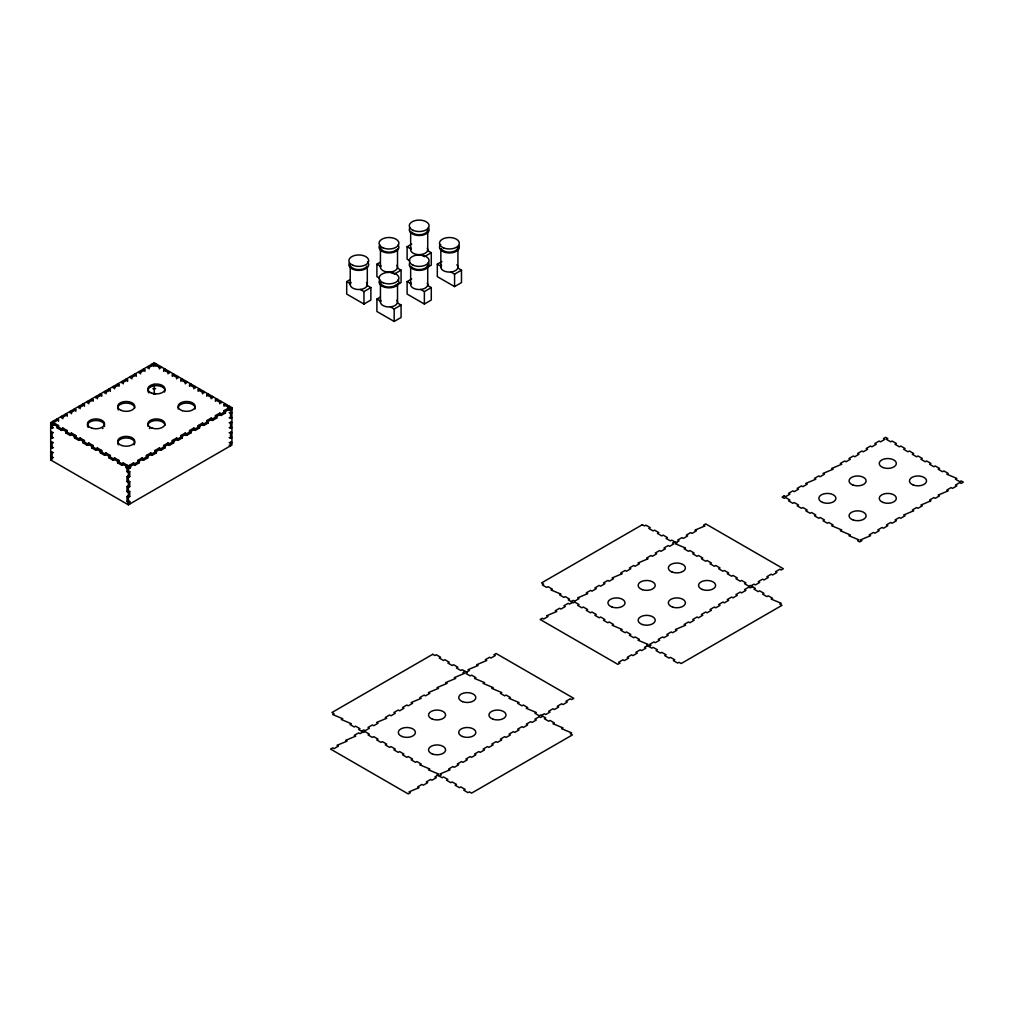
<?xml version="1.0" encoding="UTF-8"?>
<svg xmlns="http://www.w3.org/2000/svg" width="1014" height="1014" viewBox="0 0 1014 1014"><rect width="100%" height="100%" fill="white"/><g stroke="black" fill="none" stroke-linecap="round" stroke-linejoin="round"><path stroke-width="1.5" d="M350.236 284.604L350.236 264.667M367.309 284.858L367.322 267.772M380.44 267.164L380.44 248.76M397.513 302.286L397.526 283.654M397.513 267.417L397.526 248.785M427.718 284.858L427.731 266.226M427.718 249.976L427.731 231.344M457.922 267.417L457.935 248.785M50.7 422.61L154.255 362.822L231.927 407.666L231.927 445.032L128.372 504.82L50.7 459.976L50.7 422.61L128.372 467.454L128.372 504.82M52.855 422.952L52.855 421.368L54.224 422.154L58.546 419.669L58.546 421.241M61.486 417.958L61.486 416.386L62.855 417.172L67.178 414.675L67.178 416.26M70.118 412.977L70.118 411.405L71.487 412.191L75.796 409.694L75.796 411.278M78.75 407.996L78.75 406.411L80.119 407.21L84.428 404.713L84.428 406.297M87.381 403.014L87.381 401.43L88.75 402.228L93.06 399.731L93.06 401.316M96 398.033L96 396.449L97.382 397.247L101.692 394.75L101.692 396.335M104.632 393.052L104.632 391.467L106.001 392.266L110.323 389.769L110.323 391.353M113.264 388.07L113.264 386.486L114.633 387.285L118.955 384.788L118.955 386.372M121.895 383.089L121.895 381.505L123.264 382.291L127.587 379.806L127.587 381.391M130.527 378.108L130.527 376.524L131.896 377.309L136.206 374.825L136.206 376.409M139.159 373.127L139.159 371.542L140.528 372.328L144.837 369.844L144.837 371.428M147.791 368.145L147.791 366.561L149.159 367.347L153.469 364.863L153.469 366.434M155.041 366.434L155.041 364.863L156.41 364.064L156.41 365.648M53.438 424.194L52.069 424.98L52.069 428.377L53.438 427.591M50.7 424.194L52.855 425.436L54.224 424.651L54.224 422.154M52.069 426.805L50.7 427.591L52.069 428.377M57.177 427.933L58.546 427.135L58.546 425.55L57.177 426.349L57.177 427.933L61.486 430.418L62.855 429.632L62.855 428.047L61.486 428.833L61.486 430.418M155.041 364.863L159.363 367.347L160.732 366.561L160.732 368.145M52.069 431.787L50.7 432.572L52.069 433.371L53.438 432.572M163.672 371.428L163.672 369.844L165.041 369.045L165.041 370.63M52.069 436.768L50.7 437.554L52.069 438.352L53.438 437.554M65.796 432.915L67.178 432.116L67.178 430.532L65.796 431.33L65.796 432.915L70.118 435.399L71.487 434.613L71.487 433.029L70.118 433.815L70.118 435.399M163.672 369.844L167.994 372.328L169.363 371.542L169.363 373.127M52.069 441.749L50.7 442.535L52.069 443.333L53.438 442.535M172.304 376.409L172.304 374.825L173.673 374.027L173.673 375.611M52.069 446.73L50.7 447.516L52.069 448.315L53.438 447.516M155.624 388.527L154.255 389.313L152.886 388.527M74.428 437.896L75.796 437.097L75.796 435.526L74.428 436.312L74.428 437.896L78.75 440.38L80.119 439.594L80.119 438.01L78.75 438.796L78.75 440.38M172.304 374.825L176.613 377.309L177.995 376.524L177.995 378.108M52.069 451.712L50.7 452.51L52.069 453.296L53.438 452.51M367.195 285.466L370.871 287.583L370.871 300.043L363.963 304.035L346.699 294.06L346.699 281.613L350.16 279.611M379.566 278.166L376.904 276.632L376.904 264.172L380.364 262.182M409.77 260.725L407.108 259.191L407.108 246.732L411.709 244.07M152.886 393.508L154.255 394.294L155.624 393.508M180.936 381.391L180.936 379.806L182.305 379.008L182.305 380.592M52.069 456.693L50.7 457.491L52.069 458.277L53.438 457.491M50.7 459.976L52.069 459.19M83.059 442.877L84.428 442.079L84.428 440.507L83.059 441.293L83.059 442.877L87.381 445.361L88.75 444.576L88.75 442.991L87.381 443.79L87.381 445.361M180.936 379.806L185.245 382.291L186.614 381.505L186.614 383.089M189.567 386.372L189.567 384.788L190.936 384.002L190.936 385.574M91.691 447.858L93.06 447.073L93.06 445.488L91.691 446.274L91.691 447.858L96 450.343L97.382 449.557L97.382 447.973L96 448.771L96 450.343M189.567 384.788L193.877 387.285L195.246 386.486L195.246 388.07M360.287 289.459L363.963 291.576L370.871 287.583M394.167 274.135L401.075 270.155L401.075 282.602L396.461 285.264M424.372 256.694L431.28 252.714L431.28 265.161L427.819 267.164M198.199 391.353L198.199 389.769L199.568 388.983L199.568 390.555M100.323 452.84L101.692 452.054L101.692 450.469L100.323 451.255L100.323 452.84L104.632 455.337L106.001 454.538L106.001 452.954L104.632 453.752L104.632 455.337M198.199 389.769L202.508 392.266L203.877 391.467L203.877 393.052M206.818 396.335L206.818 394.75L208.2 393.964L208.2 395.549M397.399 302.907L401.075 305.024L401.075 317.483L394.167 321.463L376.904 311.501L376.904 299.041L380.364 297.051M427.604 285.466L431.28 287.583L431.28 300.043L424.372 304.035L407.108 294.06L407.108 281.613L411.709 278.951M457.808 268.026L461.484 270.155L461.484 282.602L454.576 286.594L437.313 276.632L437.313 264.172L441.914 261.511M108.954 457.821L110.323 457.035L110.323 455.451L108.954 456.237L108.954 457.821L113.264 460.318L114.633 459.519L114.633 457.935L113.264 458.734L113.264 460.318M206.818 394.75L211.14 397.247L212.509 396.449L212.509 398.033M215.45 401.316L215.45 399.731L216.819 398.946L216.819 400.53M117.586 462.802L118.955 462.016L118.955 460.432L117.586 461.218L117.586 462.802L121.895 465.299L123.264 464.501L123.264 462.929L121.895 463.715L121.895 465.299M215.45 399.731L219.772 402.228L221.141 401.43L221.141 403.014M224.081 406.297L224.081 404.713L225.45 403.927L225.45 405.511M390.491 306.887L394.167 309.017L401.075 305.024M420.696 289.459L424.372 291.576L431.28 287.583M450.9 272.018L454.576 274.135L461.484 270.155M126.205 467.784L127.587 466.998L127.587 465.413L126.205 466.199L126.205 467.784L128.372 469.038L130.527 467.784L130.527 466.199L129.158 465.413L129.158 466.998L130.527 467.784M224.081 404.713L228.404 407.21L229.772 406.411L229.772 407.996M129.158 465.413L133.468 462.929L134.837 463.715L134.837 465.299L133.468 464.501L133.468 462.929M137.79 460.432L139.159 461.218L139.159 462.802L137.79 462.016L137.79 460.432L142.099 457.935L143.468 458.734L143.468 460.318L142.099 459.519L142.099 457.935M146.409 455.451L147.791 456.237L147.791 457.821L146.409 457.035L146.409 455.451L150.731 452.954L152.1 453.752L152.1 455.337L150.731 454.538L150.731 452.954M155.041 450.469L156.41 451.255L156.41 452.84L155.041 452.054L155.041 450.469L159.363 447.973L160.732 448.771L160.732 450.343L159.363 449.557L159.363 447.973M163.672 445.488L165.041 446.274L165.041 447.858L163.672 447.073L163.672 445.488L167.994 442.991L169.363 443.79L169.363 445.361L167.994 444.576L167.994 442.991M172.304 440.507L173.673 441.293L173.673 442.877L172.304 442.079L172.304 440.507L176.613 438.01L177.995 438.796L177.995 440.38L176.613 439.594L176.613 438.01M180.936 435.526L182.305 436.312L182.305 437.896L180.936 437.097L180.936 435.526L185.245 433.029L186.614 433.815L186.614 435.399L185.245 434.613L185.245 433.029M189.567 430.532L190.936 431.33L190.936 432.915L189.567 432.116L189.567 430.532L193.877 428.047L195.246 428.833L195.246 430.418L193.877 429.632L193.877 428.047M198.199 425.55L199.568 426.349L199.568 427.933L198.199 427.135L198.199 425.55L202.508 423.066L203.877 423.852L203.877 425.436L202.508 424.651L202.508 423.066M206.818 420.569L208.2 421.368L208.2 422.952L206.818 422.154L206.818 420.569L211.14 418.085L212.509 418.871L212.509 420.455L211.14 419.669L211.14 418.085M215.45 415.588L216.819 416.386L216.819 417.958L215.45 417.172L215.45 415.588L219.772 413.104L221.141 413.889L221.141 415.474L219.772 414.675L219.772 413.104M224.081 410.607L225.45 411.405L225.45 412.977L224.081 412.191L224.081 410.607L228.404 408.122L229.772 408.908L229.772 410.493L228.404 409.694L228.404 407.21M231.927 407.666L127.004 468.24L127.004 471.637L128.372 472.435L129.741 471.637L129.741 476.631L128.372 477.417L127.004 476.631L127.004 481.612L128.372 482.398L129.741 481.612L129.741 486.593L128.372 487.379L127.004 486.593L127.004 491.575L128.372 492.36L129.741 491.575L129.741 496.556L128.372 497.342L127.004 496.556L127.004 501.537L128.372 502.323L129.741 501.537L129.741 504.034L128.372 503.236M134.837 465.299L139.159 462.802M143.468 460.318L147.791 457.821M152.1 455.337L156.41 452.84M160.732 450.343L165.041 447.858M169.363 445.361L173.673 442.877M177.995 440.38L182.305 437.896M186.614 435.399L190.936 432.915M195.246 430.418L199.568 427.933M203.877 425.436L208.2 422.952M212.509 420.455L216.819 417.958M221.141 415.474L225.45 412.977M229.772 410.493L231.927 409.25L230.558 408.452M127.004 471.637L128.372 470.851L129.741 471.637M229.189 412.647L230.558 413.433L231.927 412.647L230.558 411.849M127.004 476.631L128.372 475.832L129.741 476.631M229.189 417.629L230.558 418.414L231.927 417.629L230.558 416.83M127.004 481.612L128.372 480.813L129.741 481.612M229.189 422.61L230.558 423.396L231.927 422.61L230.558 421.824M127.004 486.593L128.372 485.795L129.741 486.593M229.189 427.591L230.558 428.377L231.927 427.591L230.558 426.805M127.004 491.575L128.372 490.776L129.741 491.575M229.189 432.572L230.558 433.371L231.927 432.572L230.558 431.787M127.004 496.556L128.372 495.757L129.741 496.556M229.189 437.554L230.558 438.352L231.927 437.554L230.558 436.768M127.004 501.537L128.372 500.751L129.741 501.537M229.189 442.535L230.558 443.333L231.927 442.535L230.558 441.749M571.161 601.594L573.316 600.351L574.697 601.137L579.007 598.653L577.638 597.854L587.638 593.672L586.269 592.873L590.579 590.389L591.948 591.175L596.27 588.69L594.901 587.892L599.211 585.408L600.58 586.193L604.902 583.696L603.52 582.911L607.842 580.426L609.211 581.212L613.521 578.715L612.152 577.929L622.152 573.734L620.783 572.948L625.106 570.451L626.475 571.25L630.784 568.753L629.415 567.967L633.725 565.47L635.106 566.268L639.416 563.771L638.047 562.985L648.047 558.79L646.678 558.004L650.988 555.507L652.357 556.306L656.679 553.809L655.31 553.023L659.62 550.526L660.989 551.312L665.311 548.827L663.929 548.029L668.251 545.545L669.62 546.331L673.93 543.846L672.561 543.048L674.716 541.806M572.53 602.392L569.589 604.091L568.22 603.292L563.911 605.789L565.28 606.575L560.957 609.072L559.589 608.273L555.279 610.77L556.648 611.556L546.647 615.752L548.016 616.537L543.694 619.034L542.325 618.248L540.17 619.491L617.843 664.335L619.998 663.08L618.629 662.294L622.938 659.797L624.307 660.596L628.629 658.099L627.26 657.313L631.57 654.816L632.939 655.614L637.261 653.117L635.892 652.332L640.202 649.835L641.57 650.633L645.893 648.136L644.524 647.35L647.464 645.652M676.097 542.604L679.038 540.893L677.669 540.107L681.978 537.61L683.347 538.409L687.669 535.912L686.301 535.126L690.61 532.629L691.979 533.427L696.301 530.93L694.932 530.145L704.92 525.949L703.551 525.163L705.719 523.908L783.378 568.753L781.224 570.007L779.855 569.209L775.545 571.706L776.914 572.492L772.592 574.989L771.223 574.19L766.914 576.687L768.282 577.473L763.96 579.97L762.591 579.171L758.282 581.668L759.651 582.454L755.329 584.951L753.96 584.153L751.019 585.851M361.554 731.183L363.709 729.941L365.078 730.726L369.4 728.242L368.031 727.444L372.341 724.959L373.71 725.745L378.032 723.261L376.663 722.462L386.664 718.28L385.282 717.481L389.604 714.997L390.973 715.783L395.283 713.286L393.914 712.5L398.236 710.015L399.605 710.801L403.914 708.304L402.545 707.519L406.868 705.022L408.236 705.82L412.546 703.323L411.177 702.537L421.178 698.342L419.809 697.556L424.118 695.059L425.487 695.858L429.809 693.361L428.44 692.575L438.441 688.379L437.072 687.593L447.073 683.398L445.691 682.612L455.692 678.417L454.323 677.618L464.323 673.435L462.954 672.637L465.109 671.395M362.923 731.981L359.983 733.68L358.614 732.881L354.292 735.378L355.661 736.164L345.673 740.359L347.042 741.145L337.041 745.341L338.41 746.127L334.088 748.624L332.719 747.838L330.564 749.08L408.236 793.924L410.391 792.669L409.022 791.883L419.023 787.688L417.654 786.902L421.963 784.405L423.332 785.204L427.654 782.707L426.286 781.921L430.595 779.424L431.964 780.222L436.274 777.725L434.905 776.939L437.858 775.241M466.478 672.193L469.431 670.482L468.062 669.696L478.063 665.501L476.694 664.715L486.682 660.52L485.313 659.734L489.635 657.237L491.004 658.035L495.314 655.538L493.945 654.752L496.099 653.498L573.772 698.342L571.617 699.597L570.248 698.798L565.926 701.295L567.295 702.081L562.985 704.578L561.617 703.779L557.307 706.276L558.676 707.062L554.354 709.559L552.985 708.761L548.675 711.258L550.044 712.043L545.722 714.54L544.353 713.742L541.413 715.44M648.833 646.438L650.988 645.196L649.619 644.397L653.929 641.913L655.31 642.699L659.62 640.214L658.251 639.416L662.56 636.931L663.929 637.717L668.251 635.22L666.882 634.434L671.192 631.95L672.561 632.736L676.883 630.239L675.514 629.453L685.515 625.258L684.133 624.472L688.455 621.975L689.824 622.773L694.134 620.276L692.765 619.491L697.087 616.994L698.456 617.792L702.765 615.295L701.396 614.509L705.719 612.012L707.088 612.811L711.397 610.314L710.028 609.528L714.338 607.031L715.719 607.83L720.029 605.333L718.66 604.547L722.969 602.05L724.338 602.836L728.66 600.351L727.291 599.553L731.601 597.069L732.97 597.854L737.292 595.37L735.923 594.572L740.233 592.087L741.602 592.873L745.924 590.389L744.542 589.59L748.864 587.106L750.233 587.892L752.388 586.65M439.227 776.027L441.382 774.785L440.013 773.986L450.013 769.803L448.644 769.005L452.954 766.521L454.323 767.306L458.645 764.809L457.276 764.024L461.585 761.539L462.954 762.325L467.277 759.828L465.895 759.042L470.217 756.545L471.586 757.344L475.896 754.847L474.527 754.061L478.849 751.564L480.218 752.363L484.527 749.866L483.158 749.08L487.481 746.583L488.849 747.381L493.159 744.884L491.79 744.099L496.099 741.602L497.481 742.4L501.791 739.903L500.422 739.117L504.731 736.62L506.1 737.419L510.422 734.922L509.053 734.136L513.363 731.639L514.732 732.425L519.054 729.941L517.685 729.142L521.995 726.658L523.363 727.444L527.686 724.959L526.304 724.161L530.626 721.676L531.995 722.462L536.305 719.978L534.936 719.179L539.258 716.695L540.627 717.481L542.782 716.239M427.604 250.585L431.28 252.714M407.108 246.732L410.784 248.848M420.696 254.577L423.142 255.984M437.313 264.172L440.989 266.289M397.399 268.026L401.075 270.155M376.904 264.172L380.58 266.289M390.491 272.018L392.938 273.425M407.108 281.613L410.784 283.73M346.699 281.613L350.375 283.73M376.904 299.041L380.58 301.171M153.469 364.863L152.1 364.064L152.1 365.648M144.837 369.844L143.468 369.045L143.468 370.63M136.206 374.825L134.837 374.027L134.837 375.611M127.587 379.806L126.205 379.008L126.205 380.592M229.189 445.032L230.558 445.818L230.558 443.333M118.955 384.788L117.586 384.002L117.586 385.574M110.323 389.769L108.954 388.983L108.954 390.555M101.692 394.75L100.323 393.964L100.323 395.549M93.06 399.731L91.691 398.946L91.691 400.53M84.428 404.713L83.059 403.927L83.059 405.511M75.796 409.694L74.428 408.908L74.428 410.493M67.178 414.675L65.796 413.889L65.796 415.474M58.546 419.669L57.177 418.871L57.177 420.455M58.546 425.55L54.224 423.066L52.855 423.852L52.855 425.436M62.855 428.047L67.178 430.532M71.487 433.029L75.796 435.526M80.119 438.01L84.428 440.507M88.75 442.991L93.06 445.488M97.382 447.973L101.692 450.469M106.001 452.954L110.323 455.451M114.633 457.935L118.955 460.432M123.264 462.929L127.587 465.413M454.576 274.135L454.576 286.594M440.849 248.76L440.849 267.164M424.372 291.576L424.372 304.035M410.645 231.331L410.645 249.723M410.645 266.2L410.645 284.604M394.167 309.017L394.167 321.463M380.44 283.641L380.44 302.033M363.963 291.576L363.963 304.035M230.558 413.433L230.558 418.414M230.558 423.396L230.558 428.377M230.558 433.371L230.558 438.352M219.772 402.228L219.772 403.813M211.14 397.247L211.14 398.819M202.508 392.266L202.508 393.838M193.877 387.285L193.877 388.856M185.245 382.291L185.245 383.875M176.613 377.309L176.613 378.894M167.994 372.328L167.994 373.913M159.363 367.347L159.363 368.931M154.255 362.822L154.255 364.406M154.255 384.331L154.255 394.294M149.159 367.347L149.159 368.931M140.528 372.328L140.528 373.913M131.896 377.309L131.896 378.894M123.264 382.291L123.264 383.875M114.633 387.285L114.633 388.856M106.001 392.266L106.001 393.838M97.382 397.247L97.382 398.819M88.75 402.228L88.75 403.813M80.119 407.21L80.119 408.794M71.487 412.191L71.487 413.775M62.855 417.172L62.855 418.757M52.069 433.371L52.069 438.352M52.069 443.333L52.069 448.315M52.069 453.296L52.069 458.277M367.448 261.891A9.912 5.729 0 0 1 359.767 270.37A9.912 5.729 0 0 1 349.336 262.93M366.929 266.162A8.543 4.931 0 0 1 359.209 269.597A8.543 4.931 0 0 1 350.945 266.631M350.286 265.174A8.543 4.931 0 0 1 350.286 264.16M366.498 282.475A8.543 4.931 0 0 1 358.741 289.535A8.543 4.931 0 0 1 351.11 282.437M398.084 244.957A9.912 5.729 0 0 1 388.983 252.955A9.912 5.729 0 0 1 379.882 244.957M396.461 249.621A8.543 4.931 0 0 1 386.841 252.004A8.543 4.931 0 0 1 380.44 247.226M396.905 265.313A8.543 4.931 0 0 1 389.186 272.094A8.543 4.931 0 0 1 380.922 265.529M428.288 227.516A9.912 5.729 0 0 1 419.188 235.514A9.912 5.729 0 0 1 410.087 227.516M427.693 230.305A8.543 4.931 0 0 1 420.899 234.627A8.543 4.931 0 0 1 411.722 232.181M427.3 248.164A8.543 4.931 0 0 1 419.124 254.653A8.543 4.931 0 0 1 411.126 248.088M458.848 245.489A9.912 5.729 0 0 1 448.416 252.93A9.912 5.729 0 0 1 440.722 244.45M457.897 247.746A8.543 4.931 0 0 1 450.267 252.131A8.543 4.931 0 0 1 441.255 248.722M456.883 264.781A8.543 4.931 0 0 1 449.772 272.082A8.543 4.931 0 0 1 441.584 265.174M428.288 262.398A9.912 5.729 0 0 1 419.188 270.396A9.912 5.729 0 0 1 410.087 262.398M427.693 265.174A8.543 4.931 0 0 1 420.899 269.496A8.543 4.931 0 0 1 411.722 267.062M427.3 283.033A8.543 4.931 0 0 1 419.124 289.535A8.543 4.931 0 0 1 411.126 282.969M398.084 279.839A9.912 5.729 0 0 1 388.983 287.837A9.912 5.729 0 0 1 379.882 279.839M396.461 284.503A8.543 4.931 0 0 1 387.272 286.937A8.543 4.931 0 0 1 380.491 282.614M396.905 300.195A8.543 4.931 0 0 1 389.186 306.963A8.543 4.931 0 0 1 380.922 300.41M118.372 444.829A8.543 4.931 0 0 1 126.205 437.947A8.543 4.931 0 0 1 134.051 444.829M149.857 428.592A8.543 4.931 0 0 1 149.375 428.238M148.057 426.45A8.543 4.931 0 0 1 155.535 420.531A8.543 4.931 0 0 1 164.952 425.436M178.261 409.01A8.543 4.931 0 0 1 186.614 403.065A8.543 4.931 0 0 1 194.98 409.01M148.944 392.95A8.543 4.931 0 0 1 155.573 385.65A8.543 4.931 0 0 1 164.56 392.05M118.372 409.96A8.543 4.931 0 0 1 118.068 409.491M117.662 407.996A8.543 4.931 0 0 1 126.205 403.065A8.543 4.931 0 0 1 134.748 407.996M88.167 427.401A8.543 4.931 0 0 1 95.139 420.531A8.543 4.931 0 0 1 104.366 426.45M103.048 428.238A8.543 4.931 0 0 1 102.566 428.592M642.356 524.707L541.539 582.911L543.694 584.153L542.325 584.951L546.647 587.436L548.016 586.65L552.326 589.134L550.957 589.933L560.957 594.128L559.589 594.914L563.911 597.398L565.28 596.612L569.589 599.109L568.22 599.895L573.316 602.836L574.697 602.05L579.007 604.547L577.638 605.333L581.947 607.83L583.316 607.031L587.638 609.528L586.269 610.314L590.579 612.811L591.948 612.012L596.27 614.509L594.901 615.295L599.211 617.792L600.58 616.994L604.902 619.491L603.52 620.276L607.842 622.773L609.211 621.975L613.521 624.472L612.152 625.258L622.152 629.453L620.783 630.239L625.106 632.736L626.475 631.95L630.784 634.434L629.415 635.22L633.725 637.717L635.106 636.931L639.416 639.416L638.047 640.214L648.047 644.397L646.678 645.196L651.774 648.136L653.143 647.35L657.465 649.835L656.096 650.633L660.406 653.117L661.774 652.332L666.097 654.816L664.728 655.614L669.037 658.099L670.406 657.313L674.716 659.797L673.347 660.596L677.669 663.08L679.038 662.294L681.193 663.536L782.009 605.333L779.855 604.091L781.224 603.292L771.223 599.109L772.592 598.311L768.282 595.826L766.914 596.612L762.591 594.128L763.96 593.329L759.651 590.845L758.282 591.631L753.96 589.134L755.329 588.348L750.233 585.408L748.864 586.193L744.542 583.696L745.924 582.911L741.602 580.426L740.233 581.212L735.923 578.715L737.292 577.929L732.97 575.432L731.601 576.231L727.291 573.734L728.66 572.948L724.338 570.451L722.969 571.25L718.66 568.753L720.029 567.967L715.719 565.47L714.338 566.268L710.028 563.771L711.397 562.985L707.088 560.489L705.719 561.287L701.396 558.79L702.765 558.004L698.456 555.507L697.087 556.306L692.765 553.809L694.134 553.023L689.824 550.526L688.455 551.312L684.133 548.827L685.515 548.029L675.514 543.846L676.883 543.048L671.775 540.107L670.406 540.893L666.097 538.409L667.466 537.61L663.143 535.126L661.774 535.912L657.465 533.427L658.834 532.629L654.512 530.145L653.143 530.93L648.833 528.446L650.202 527.648L645.893 525.163L644.524 525.949L642.356 524.707M432.75 654.296L331.933 712.5L334.088 713.742L332.719 714.54L342.719 718.723L341.35 719.522L351.351 723.717L349.982 724.503L354.292 726.987L355.661 726.201L359.983 728.698L358.614 729.484L363.709 732.425L365.078 731.639L369.4 734.136L368.031 734.922L372.341 737.419L373.71 736.62L378.032 739.117L376.663 739.903L380.972 742.4L382.341 741.602L386.664 744.099L385.282 744.884L389.604 747.381L390.973 746.583L395.283 749.08L393.914 749.866L398.236 752.363L399.605 751.564L403.914 754.061L402.545 754.847L406.868 757.344L408.236 756.545L412.546 759.042L411.177 759.828L415.487 762.325L416.868 761.539L421.178 764.024L419.809 764.809L429.809 769.005L428.44 769.803L438.441 773.986L437.072 774.785L442.167 777.725L443.536 776.939L447.858 779.424L446.49 780.222L450.799 782.707L452.168 781.921L456.477 784.405L455.109 785.204L459.431 787.688L460.8 786.902L465.109 789.386L463.74 790.185L468.062 792.669L469.431 791.883L471.586 793.125L572.403 734.922L570.248 733.68L571.617 732.881L561.617 728.698L562.985 727.9L552.985 723.717L554.354 722.919L550.044 720.434L548.675 721.22L544.353 718.723L545.722 717.937L540.627 714.997L539.258 715.783L534.936 713.286L536.305 712.5L526.304 708.304L527.686 707.519L523.363 705.022L521.995 705.82L517.685 703.323L519.054 702.537L509.053 698.342L510.422 697.556L506.1 695.059L504.731 695.858L500.422 693.361L501.791 692.575L491.79 688.379L493.159 687.593L483.158 683.398L484.527 682.612L474.527 678.417L475.896 677.618L471.586 675.134L470.217 675.92L465.895 673.435L467.277 672.637L462.169 669.696L460.8 670.482L456.477 667.998L457.859 667.199L453.537 664.715L452.168 665.501L447.858 663.017L449.227 662.218L444.905 659.734L443.536 660.52L439.227 658.035L440.596 657.237L436.274 654.752L434.905 655.538L432.75 654.296M784.228 495.846L782.073 497.101L784.228 498.343L785.596 497.544L789.919 500.041L788.55 500.827L792.859 503.324L794.228 502.538L798.55 505.023L797.181 505.821L801.491 508.306L802.86 507.52L807.182 510.004L805.8 510.803L810.123 513.287L811.492 512.501L815.801 514.985L814.432 515.784L818.754 518.268L820.123 517.482L824.433 519.967L823.064 520.765L827.386 523.249L828.755 522.464L833.064 524.948L831.695 525.746L841.696 529.942L840.327 530.728L850.328 534.923L848.959 535.709L858.959 539.904L857.591 540.69L859.745 541.932L861.9 540.69L860.531 539.904L870.532 535.709L869.163 534.923L873.472 532.426L874.841 533.212L879.163 530.728L877.794 529.942L882.104 527.445L883.473 528.231L887.795 525.746L886.413 524.948L890.736 522.464L892.105 523.249L896.414 520.765L895.045 519.967L899.367 517.482L900.736 518.268L905.046 515.784L903.677 514.985L913.677 510.803L912.308 510.004L916.618 507.52L918 508.306L922.309 505.821L920.94 505.023L930.941 500.827L929.572 500.041L933.881 497.544L935.25 498.343L939.572 495.846L938.204 495.06L948.204 490.865L946.823 490.079L951.145 487.582L952.514 488.38L956.823 485.883L955.454 485.098L959.776 482.601L961.145 483.399L963.3 482.144L961.145 480.902L959.776 481.688L955.454 479.204L956.823 478.418L946.823 474.222L948.204 473.424L943.882 470.94L942.513 471.725L938.204 469.241L939.572 468.443L935.25 465.958L933.881 466.744L929.572 464.26L930.941 463.461L926.619 460.977L925.25 461.763L920.94 459.279L922.309 458.48L918 455.996L916.618 456.782L912.308 454.297L913.677 453.499L909.368 451.015L907.999 451.8L903.677 449.303L905.046 448.518L900.736 446.021L899.367 446.819L895.045 444.322L896.414 443.536L892.105 441.039L890.736 441.838L886.413 439.341L887.795 438.555L885.628 437.313L883.473 438.555L884.842 439.341L880.532 441.838L879.163 441.039L874.841 443.536L876.21 444.322L871.901 446.819L870.532 446.021L866.21 448.518L867.591 449.303L863.269 451.8L861.9 451.015L857.591 453.499L858.959 454.297L854.637 456.782L853.268 455.996L848.959 458.48L850.328 459.279L846.006 461.763L844.637 460.977L840.327 463.461L841.696 464.26L831.695 468.443L833.064 469.241L823.064 473.424L824.433 474.222L820.123 476.707L818.754 475.921L814.432 478.418L815.801 479.204L805.8 483.399L807.182 484.185L802.86 486.682L801.491 485.883L797.181 488.38L798.55 489.166L794.228 491.663L792.859 490.865L788.55 493.362L789.919 494.148L785.596 496.645L784.228 495.846M432.281 719.078A8.543 4.931 0 0 0 445.59 715.339A8.543 4.931 0 0 0 433.333 710.561A8.543 4.931 0 0 0 432.281 719.078M462.485 701.637A8.543 4.931 0 0 0 475.794 697.911A8.543 4.931 0 0 0 463.537 693.12A8.543 4.931 0 0 0 462.485 701.637M492.69 719.078A8.543 4.931 0 0 0 505.999 715.339A8.543 4.931 0 0 0 493.742 710.561A8.543 4.931 0 0 0 492.69 719.078M462.485 736.519A8.543 4.931 0 0 0 475.794 732.78A8.543 4.931 0 0 0 463.537 727.989A8.543 4.931 0 0 0 462.485 736.519M432.281 753.947A8.543 4.931 0 0 0 445.59 750.221A8.543 4.931 0 0 0 433.333 745.429A8.543 4.931 0 0 0 432.281 753.947M402.076 736.519A8.543 4.931 0 0 0 415.385 732.78A8.543 4.931 0 0 0 403.128 727.989A8.543 4.931 0 0 0 402.076 736.519M612.202 607.107A8.543 4.931 0 0 0 625.017 602.836A8.543 4.931 0 0 0 612.202 598.564A8.543 4.931 0 0 0 612.202 607.107M642.407 624.548A8.543 4.931 0 0 0 655.221 620.276A8.543 4.931 0 0 0 642.407 616.005A8.543 4.931 0 0 0 642.407 624.548M672.612 607.107A8.543 4.931 0 0 0 685.426 602.836A8.543 4.931 0 0 0 672.612 598.564A8.543 4.931 0 0 0 672.612 607.107M702.296 589.489A8.543 4.931 0 0 0 715.605 585.75A8.543 4.931 0 0 0 703.348 580.971A8.543 4.931 0 0 0 702.296 589.489M672.092 572.048A8.543 4.931 0 0 0 685.401 568.322A8.543 4.931 0 0 0 673.144 563.531A8.543 4.931 0 0 0 672.092 572.048M642.407 589.679A8.543 4.931 0 0 0 655.221 585.408A8.543 4.931 0 0 0 642.407 581.136A8.543 4.931 0 0 0 642.407 589.679M822.595 502.424A8.543 4.931 0 0 0 835.904 498.698A8.543 4.931 0 0 0 823.647 493.907A8.543 4.931 0 0 0 822.595 502.424M852.799 484.984A8.543 4.931 0 0 0 866.108 481.257A8.543 4.931 0 0 0 853.851 476.466A8.543 4.931 0 0 0 852.799 484.984M883.004 467.555A8.543 4.931 0 0 0 896.313 463.816A8.543 4.931 0 0 0 884.056 459.025A8.543 4.931 0 0 0 883.004 467.555M913.208 484.984A8.543 4.931 0 0 0 926.517 481.257A8.543 4.931 0 0 0 914.26 476.466A8.543 4.931 0 0 0 913.208 484.984M883.004 502.424A8.543 4.931 0 0 0 896.313 498.698A8.543 4.931 0 0 0 884.056 493.907A8.543 4.931 0 0 0 883.004 502.424M853.319 520.055A8.543 4.931 0 0 0 866.133 515.784A8.543 4.931 0 0 0 853.319 511.512A8.543 4.931 0 0 0 853.319 520.055M352.961 265.313A9.912 5.729 0 0 0 368.652 261.27A9.912 5.729 0 0 0 354.735 255.452A9.912 5.729 0 0 0 352.961 265.313M383.165 247.885A9.912 5.729 0 0 0 398.857 243.842A9.912 5.729 0 0 0 384.94 238.011A9.912 5.729 0 0 0 383.165 247.885M413.37 230.444A9.912 5.729 0 0 0 429.049 226.401A9.912 5.729 0 0 0 415.144 220.583A9.912 5.729 0 0 0 413.37 230.444M443.574 247.885A9.912 5.729 0 0 0 459.253 243.842A9.912 5.729 0 0 0 445.349 238.011A9.912 5.729 0 0 0 443.574 247.885M413.37 265.313A9.912 5.729 0 0 0 429.049 261.27A9.912 5.729 0 0 0 415.144 255.452A9.912 5.729 0 0 0 413.37 265.313M383.165 282.754A9.912 5.729 0 0 0 398.857 278.711A9.912 5.729 0 0 0 384.94 272.893A9.912 5.729 0 0 0 383.165 282.754M121.934 445.564A8.543 4.931 0 0 0 134.748 441.293A8.543 4.931 0 0 0 121.934 437.021A8.543 4.931 0 0 0 121.934 445.564M152.138 428.123A8.543 4.931 0 0 0 164.952 423.852A8.543 4.931 0 0 0 152.138 419.581A8.543 4.931 0 0 0 152.138 428.123M182.343 410.683A8.543 4.931 0 0 0 195.157 406.411A8.543 4.931 0 0 0 182.343 402.14A8.543 4.931 0 0 0 182.343 410.683M151.403 392.976A8.543 4.931 0 0 0 164.914 389.49A8.543 4.931 0 0 0 152.937 384.471A8.543 4.931 0 0 0 151.403 392.976M121.198 410.417A8.543 4.931 0 0 0 134.71 406.931A8.543 4.931 0 0 0 122.732 401.912A8.543 4.931 0 0 0 121.198 410.417M91.729 428.123A8.543 4.931 0 0 0 104.543 423.852A8.543 4.931 0 0 0 91.729 419.581A8.543 4.931 0 0 0 91.729 428.123"/></g></svg>
